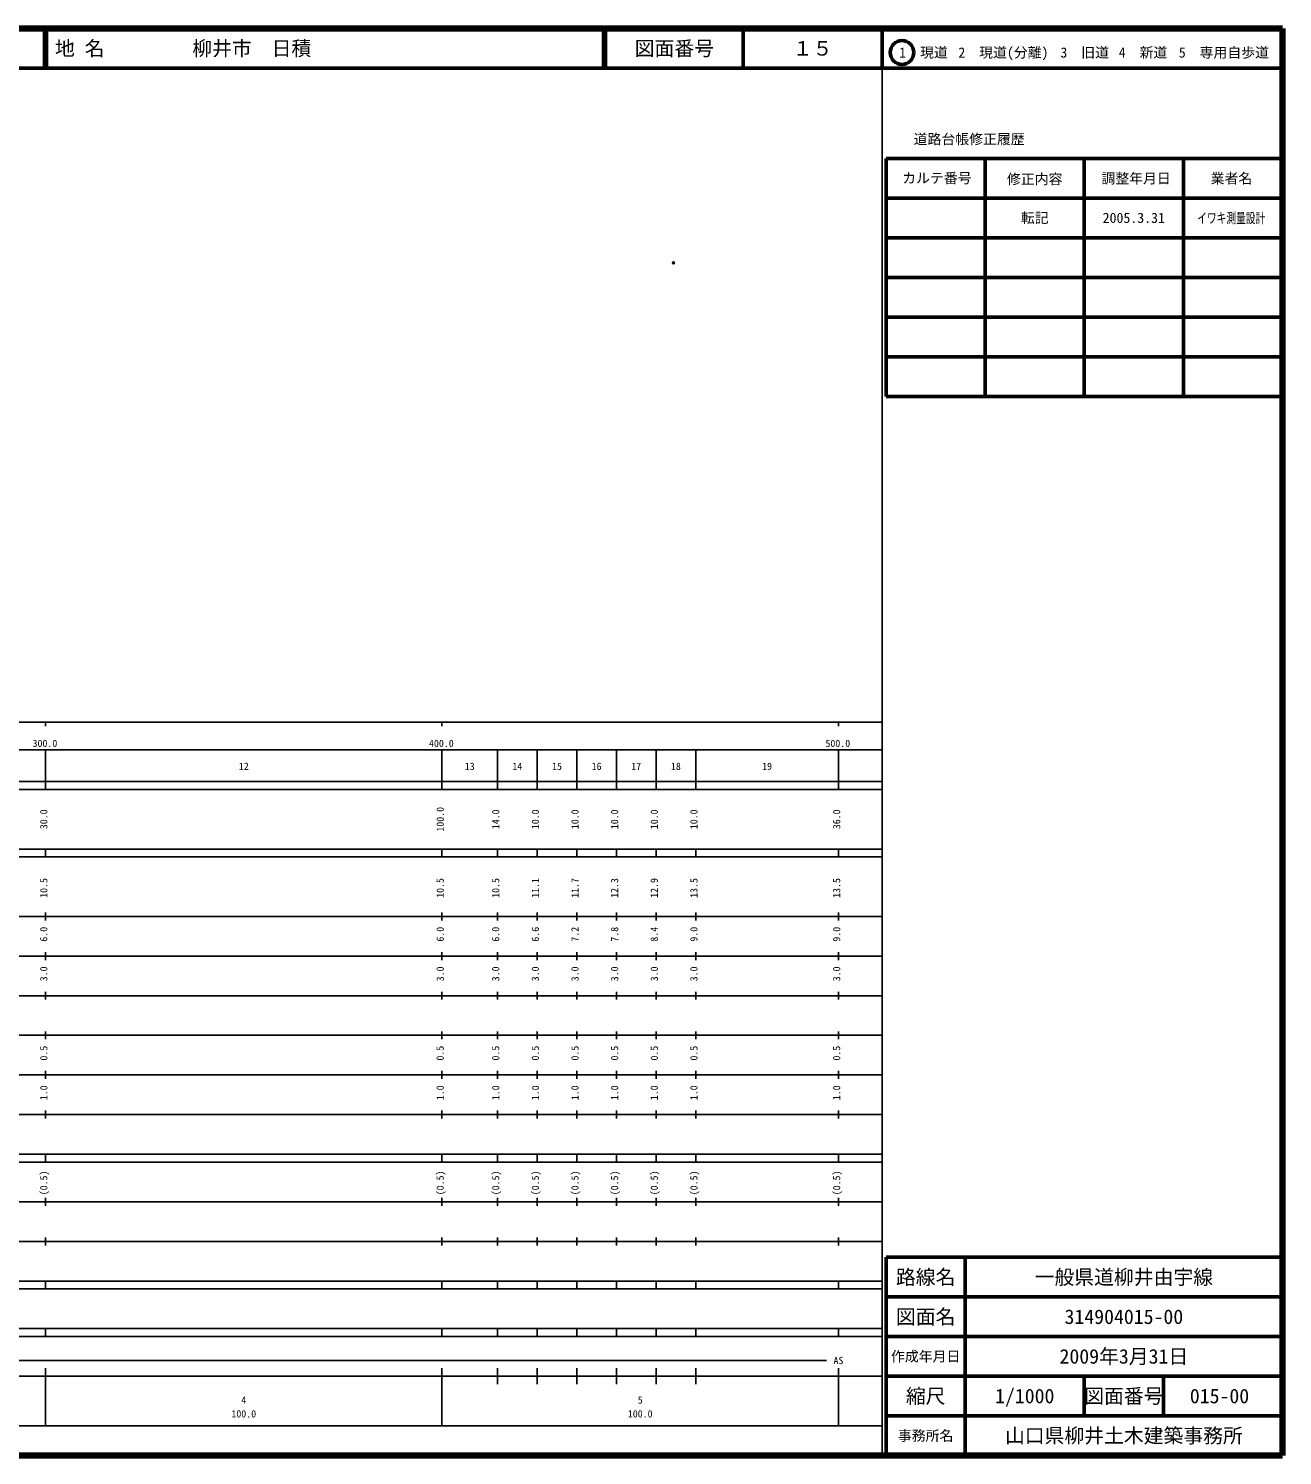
# Model space of a CAD drawing. Units: millimetres on the paper. Extents: x 40 to 680, y 20 to 380.
# Drawn here: x 363.7 to 680, y 20 to 380 of the extents above; entities that cross this region are included whole.
import ezdxf
from ezdxf.enums import TextEntityAlignment as Align

# ---------------------------------------------------------------- set-up
doc = ezdxf.new("R2010")
doc.units = ezdxf.units.MM
doc.header["$PDMODE"] = 32
doc.header["$PDSIZE"] = 0.5
doc.layers.add('M-OTRS', color=6, linetype='Continuous')
doc.layers.add('M-TTL-TXT', color=7, linetype='Continuous')
for name, color, linetype, lineweight in [('M-TTL', 2, 'Continuous', 140), ('M-TTL-BAND', 7, 'Continuous', 25), ('M-TTL-FRAM', 2, 'Continuous', 50), ('M-TTL-LINE', 7, 'Continuous', 50)]:
    doc.layers.add(name, color=color, linetype=linetype, lineweight=lineweight)
doc.styles.add('ＭＳ ゴシック', font='')
doc.styles.get('ＭＳ ゴシック').set_extended_font_data('MS Gothic')

msp = doc.modelspace()

# ---------------------------------------------------------------- linework, layer by layer
at = {"layer": 'M-OTRS'}
msp.add_point((526.392, 320.87), dxfattribs=at)
at = {"layer": 'M-TTL'}
for p, q in [((680, 380), (40, 380)), ((680, 20), (680, 380)), ((40, 20), (680, 20))]:
    msp.add_line(p, q, dxfattribs=at)
at = {"layer": 'M-TTL-BAND'}
for p, q in [((579, 20), (579, 370)), ((40, 205), (579, 205)), ((368, 205), (368, 204)), ((468, 205), (468, 204)), ((568, 205), (568, 204)), ((68, 198), (579, 198)), ((368, 188), (368, 198)), ((468, 188), (468, 198)), ((482, 188), (482, 198)), ((492, 188), (492, 198)), ((502, 188), (502, 198)), ((512, 188), (512, 198)), ((522, 188), (522, 198)), ((532, 188), (532, 198)), ((568, 188), (568, 198)), ((40, 190), (579, 190)), ((40, 188), (579, 188)), ((40, 173), (579, 173)), ((368, 171), (368, 173)), ((468, 171), (468, 173)), ((482, 171), (482, 173)), ((492, 171), (492, 173)), ((502, 171), (502, 173)), ((512, 171), (512, 173)), ((522, 171), (522, 173)), ((532, 171), (532, 173)), ((568, 171), (568, 173)), ((40, 171), (579, 171)), ((40, 156), (579, 156)), ((368, 155), (368, 157)), ((468, 155), (468, 157)), ((482, 155), (482, 157)), ((492, 155), (492, 157)), ((502, 155), (502, 157)), ((512, 155), (512, 157)), ((522, 155), (522, 157)), ((532, 155), (532, 157)), ((568, 155), (568, 157)), ((46, 146), (579, 146)), ((368, 145), (368, 147)), ((468, 145), (468, 147)), ((482, 145), (482, 147)), ((492, 145), (492, 147)), ((502, 145), (502, 147)), ((512, 145), (512, 147)), ((522, 145), (522, 147)), ((532, 145), (532, 147)), ((568, 145), (568, 147)), ((368, 135), (368, 137)), ((468, 135), (468, 137)), ((482, 135), (482, 137)), ((492, 135), (492, 137)), ((502, 135), (502, 137)), ((512, 135), (512, 137)), ((522, 135), (522, 137)), ((532, 135), (532, 137)), ((568, 135), (568, 137)), ((52, 136), (579, 136)), ((46, 126), (579, 126)), ((368, 125), (368, 127)), ((468, 125), (468, 127)), ((482, 125), (482, 127)), ((492, 125), (492, 127)), ((502, 125), (502, 127)), ((512, 125), (512, 127)), ((522, 125), (522, 127)), ((532, 125), (532, 127)), ((568, 125), (568, 127)), ((52, 116), (579, 116)), ((368, 115), (368, 117)), ((468, 115), (468, 117)), ((482, 115), (482, 117)), ((492, 115), (492, 117)), ((502, 115), (502, 117)), ((512, 115), (512, 117)), ((522, 115), (522, 117)), ((532, 115), (532, 117)), ((568, 115), (568, 117)), ((46, 106), (579, 106)), ((368, 105), (368, 107)), ((468, 105), (468, 107)), ((482, 105), (482, 107)), ((492, 105), (492, 107)), ((502, 105), (502, 107)), ((512, 105), (512, 107)), ((522, 105), (522, 107)), ((532, 105), (532, 107)), ((568, 105), (568, 107)), ((40, 96), (579, 96)), ((40, 94), (579, 94)), ((368, 94), (368, 96)), ((468, 94), (468, 96)), ((482, 94), (482, 96)), ((492, 94), (492, 96)), ((502, 94), (502, 96)), ((512, 94), (512, 96)), ((522, 94), (522, 96)), ((532, 94), (532, 96)), ((568, 94), (568, 96)), ((49, 84), (579, 84)), ((368, 83), (368, 85)), ((468, 83), (468, 85)), ((482, 83), (482, 85)), ((492, 83), (492, 85)), ((502, 83), (502, 85)), ((512, 83), (512, 85)), ((522, 83), (522, 85)), ((532, 83), (532, 85)), ((568, 83), (568, 85)), ((40, 74), (579, 74)), ((368, 73), (368, 75)), ((468, 73), (468, 75)), ((482, 73), (482, 75)), ((492, 73), (492, 75)), ((502, 73), (502, 75)), ((512, 73), (512, 75)), ((522, 73), (522, 75)), ((532, 73), (532, 75)), ((568, 73), (568, 75)), ((40, 64), (579, 64)), ((40, 62), (579, 62)), ((368, 62), (368, 64)), ((468, 62), (468, 64)), ((482, 62), (482, 64)), ((492, 62), (492, 64)), ((502, 62), (502, 64)), ((512, 62), (512, 64)), ((522, 62), (522, 64)), ((532, 62), (532, 64)), ((568, 62), (568, 64)), ((40, 52), (579, 52)), ((368, 50), (368, 52)), ((468, 50), (468, 52)), ((482, 50), (482, 52)), ((492, 50), (492, 52)), ((502, 50), (502, 52)), ((512, 50), (512, 52)), ((522, 50), (522, 52)), ((532, 50), (532, 52)), ((568, 50), (568, 52)), ((40, 50), (579, 50)), ((71, 44), (565, 44)), ((40, 40), (579, 40)), ((368, 27.5), (368, 42)), ((468, 27.5), (468, 42)), ((482, 38), (482, 42)), ((492, 38), (492, 42)), ((502, 38), (502, 42)), ((512, 38), (512, 42)), ((522, 38), (522, 42)), ((532, 38), (532, 42)), ((568, 27.5), (568, 42)), ((68, 27.5), (579, 27.5))]:
    msp.add_line(p, q, dxfattribs=at)
at = {"layer": 'M-TTL-FRAM'}
for p, q in [((580, 347.197), (580, 287.197)), ((580, 347.197), (680, 347.197)), ((580, 287.197), (680, 287.197)), ((680, 70), (580, 70)), ((580, 70), (580, 20))]:
    msp.add_line(p, q, dxfattribs=at)
at = {"layer": 'M-TTL-LINE'}
for p, q in [((367.75, 380), (367.75, 370)), ((368.25, 380), (368.25, 370)), ((508.747, 380), (508.747, 370)), ((509.247, 380), (509.247, 370)), ((543.997, 380), (543.997, 370)), ((579, 380), (579, 370)), ((40, 370), (680, 370)), ((605, 347.197), (605, 287.197)), ((630, 347.197), (630, 287.197)), ((655, 347.197), (655, 287.197)), ((580, 337.197), (680, 337.197)), ((580, 327.197), (680, 327.197)), ((580, 317.197), (680, 317.197)), ((580, 307.197), (680, 307.197)), ((580, 297.197), (680, 297.197)), ((600, 70), (600, 20)), ((680, 60), (580, 60)), ((680, 50), (580, 50)), ((680, 40), (580, 40)), ((630, 40), (630, 30)), ((650, 40), (650, 30)), ((680, 30), (580, 30))]:
    msp.add_line(p, q, dxfattribs=at)
msp.add_circle((584.031, 373.958), 3, dxfattribs=at)

# ---------------------------------------------------------------- texts
at = {"layer": 'M-TTL-BAND', "style": 'ＭＳ ゴシック'}
for s, p in [('300.0', (367.844, 198.195)), ('400.0', (467.844, 198.195)), ('500.0', (567.844, 198.195)), ('12', (418, 192.405)), ('13', (475, 192.405)), ('14', (487, 192.405)), ('15', (497, 192.405)), ('16', (507, 192.405)), ('17', (517, 192.405)), ('18', (527, 192.405)), ('19', (550, 192.405)), ('AS', (568, 42.5)), ('4', (418, 32.523)), ('5', (518, 32.523)), ('100.0', (418, 29.033)), ('100.0', (518, 29.033))]:
    msp.add_text(s, height=1.833, dxfattribs=at).set_placement(p, align=Align.BOTTOM_CENTER)
for s, p in [('30.0', (369, 180.5)), ('100.0', (469, 180.5)), ('14.0', (483, 180.5)), ('10.0', (493, 180.5)), ('10.0', (503, 180.5)), ('10.0', (513, 180.5)), ('10.0', (523, 180.5)), ('10.0', (533, 180.5)), ('36.0', (569, 180.5)), ('10.5', (369, 163.174)), ('10.5', (469, 163.174)), ('10.5', (483, 163.174)), ('11.1', (493, 163.174)), ('11.7', (503, 163.174)), ('12.3', (513, 163.174)), ('12.9', (523, 163.174)), ('13.5', (533, 163.174)), ('13.5', (569, 163.174)), ('6.0', (369, 151.5)), ('6.0', (469, 151.5)), ('6.0', (483, 151.5)), ('6.6', (493, 151.5)), ('7.2', (503, 151.5)), ('7.8', (513, 151.5)), ('8.4', (523, 151.5)), ('9.0', (533, 151.5)), ('9.0', (569, 151.5)), ('3.0', (369, 141.5)), ('3.0', (469, 141.5)), ('3.0', (483, 141.5)), ('3.0', (493, 141.5)), ('3.0', (503, 141.5)), ('3.0', (513, 141.5)), ('3.0', (523, 141.5)), ('3.0', (533, 141.5)), ('3.0', (569, 141.5)), ('0.5', (369, 121.5)), ('0.5', (469, 121.5)), ('0.5', (483, 121.5)), ('0.5', (493, 121.5)), ('0.5', (503, 121.5)), ('0.5', (513, 121.5)), ('0.5', (523, 121.5)), ('0.5', (533, 121.5)), ('0.5', (569, 121.5)), ('1.0', (369, 111.5)), ('1.0', (469, 111.5)), ('1.0', (483, 111.5)), ('1.0', (493, 111.5)), ('1.0', (503, 111.5)), ('1.0', (513, 111.5)), ('1.0', (523, 111.5)), ('1.0', (533, 111.5)), ('1.0', (569, 111.5)), ('(0.5)', (369, 88.764)), ('(0.5)', (469, 88.764)), ('(0.5)', (483, 88.764)), ('(0.5)', (493, 88.764)), ('(0.5)', (503, 88.764)), ('(0.5)', (513, 88.764)), ('(0.5)', (523, 88.764)), ('(0.5)', (533, 88.764)), ('(0.5)', (569, 88.764))]:
    msp.add_text(s, height=1.833, rotation=90, dxfattribs=at).set_placement(p, align=Align.BOTTOM_CENTER)
at = {"layer": 'M-TTL-TXT', "style": 'ＭＳ ゴシック'}
for s, p in [('地 名', (370.38, 375)), ('柳井市\u3000日積', (405.024, 375))]:
    msp.add_text(s, height=3.666, dxfattribs=at).set_placement(p, align=Align.MIDDLE_LEFT)
for s, height, p in [('図面番号', 3.666, (526.622, 375)), ('１５', 3.666, (561.497, 375)), ('1\u3000現道', 2.566, (589.448, 373.958)), ('2\u3000現道(分離)', 2.566, (609.619, 373.958)), ('3\u3000旧道', 2.566, (630.121, 373.958)), ('4\u3000新道', 2.566, (644.824, 373.958)), ('5\u3000専用自歩道', 2.566, (665.228, 373.958)), ('道路台帳修正履歴', 2.566, (600.968, 352.113)), ('カルテ番号', 2.566, (592.839, 342.277)), ('修正内容', 2.566, (617.509, 342.023)), ('調整年月日', 2.566, (643.089, 342.197)), ('業者名', 2.566, (667.134, 342.197)), ('転記', 2.566, (617.5, 332.245)), ('2005.3.31', 2.566, (642.5, 332.245)), ('路線名', 3.666, (590, 65)), ('路線名', 3.666, (590, 65)), ('一般県道柳井由宇線', 3.666, (640, 65)), ('図面名', 3.666, (590, 55)), ('図面名', 3.666, (590, 55)), ('314904015-00', 3.666, (640, 55)), ('2009年3月31日', 3.666, (640, 45)), ('作成年月日', 2.566, (590, 45)), ('作成年月日', 2.566, (590, 45)), ('縮尺', 3.666, (590, 35)), ('縮尺', 3.666, (590, 35)), ('1/1000', 3.666, (615, 35)), ('図面番号', 3.666, (640, 35)), ('図面番号', 3.666, (640, 35)), ('015-00', 3.666, (664.125, 35)), ('事務所名', 2.566, (590, 25)), ('事務所名', 2.566, (590, 25)), ('山口県柳井土木建築事務所', 3.666, (640, 25))]:
    msp.add_text(s, height=height, dxfattribs=at).set_placement(p, align=Align.MIDDLE_CENTER)
at = {"layer": 'M-TTL-TXT', "style": 'ＭＳ ゴシック', "width": 0.7}
msp.add_text('イワキ測量設計', height=2.566, dxfattribs=at).set_placement((667.077, 332.189), align=Align.MIDDLE_CENTER)

doc.saveas('drawing.dxf')
